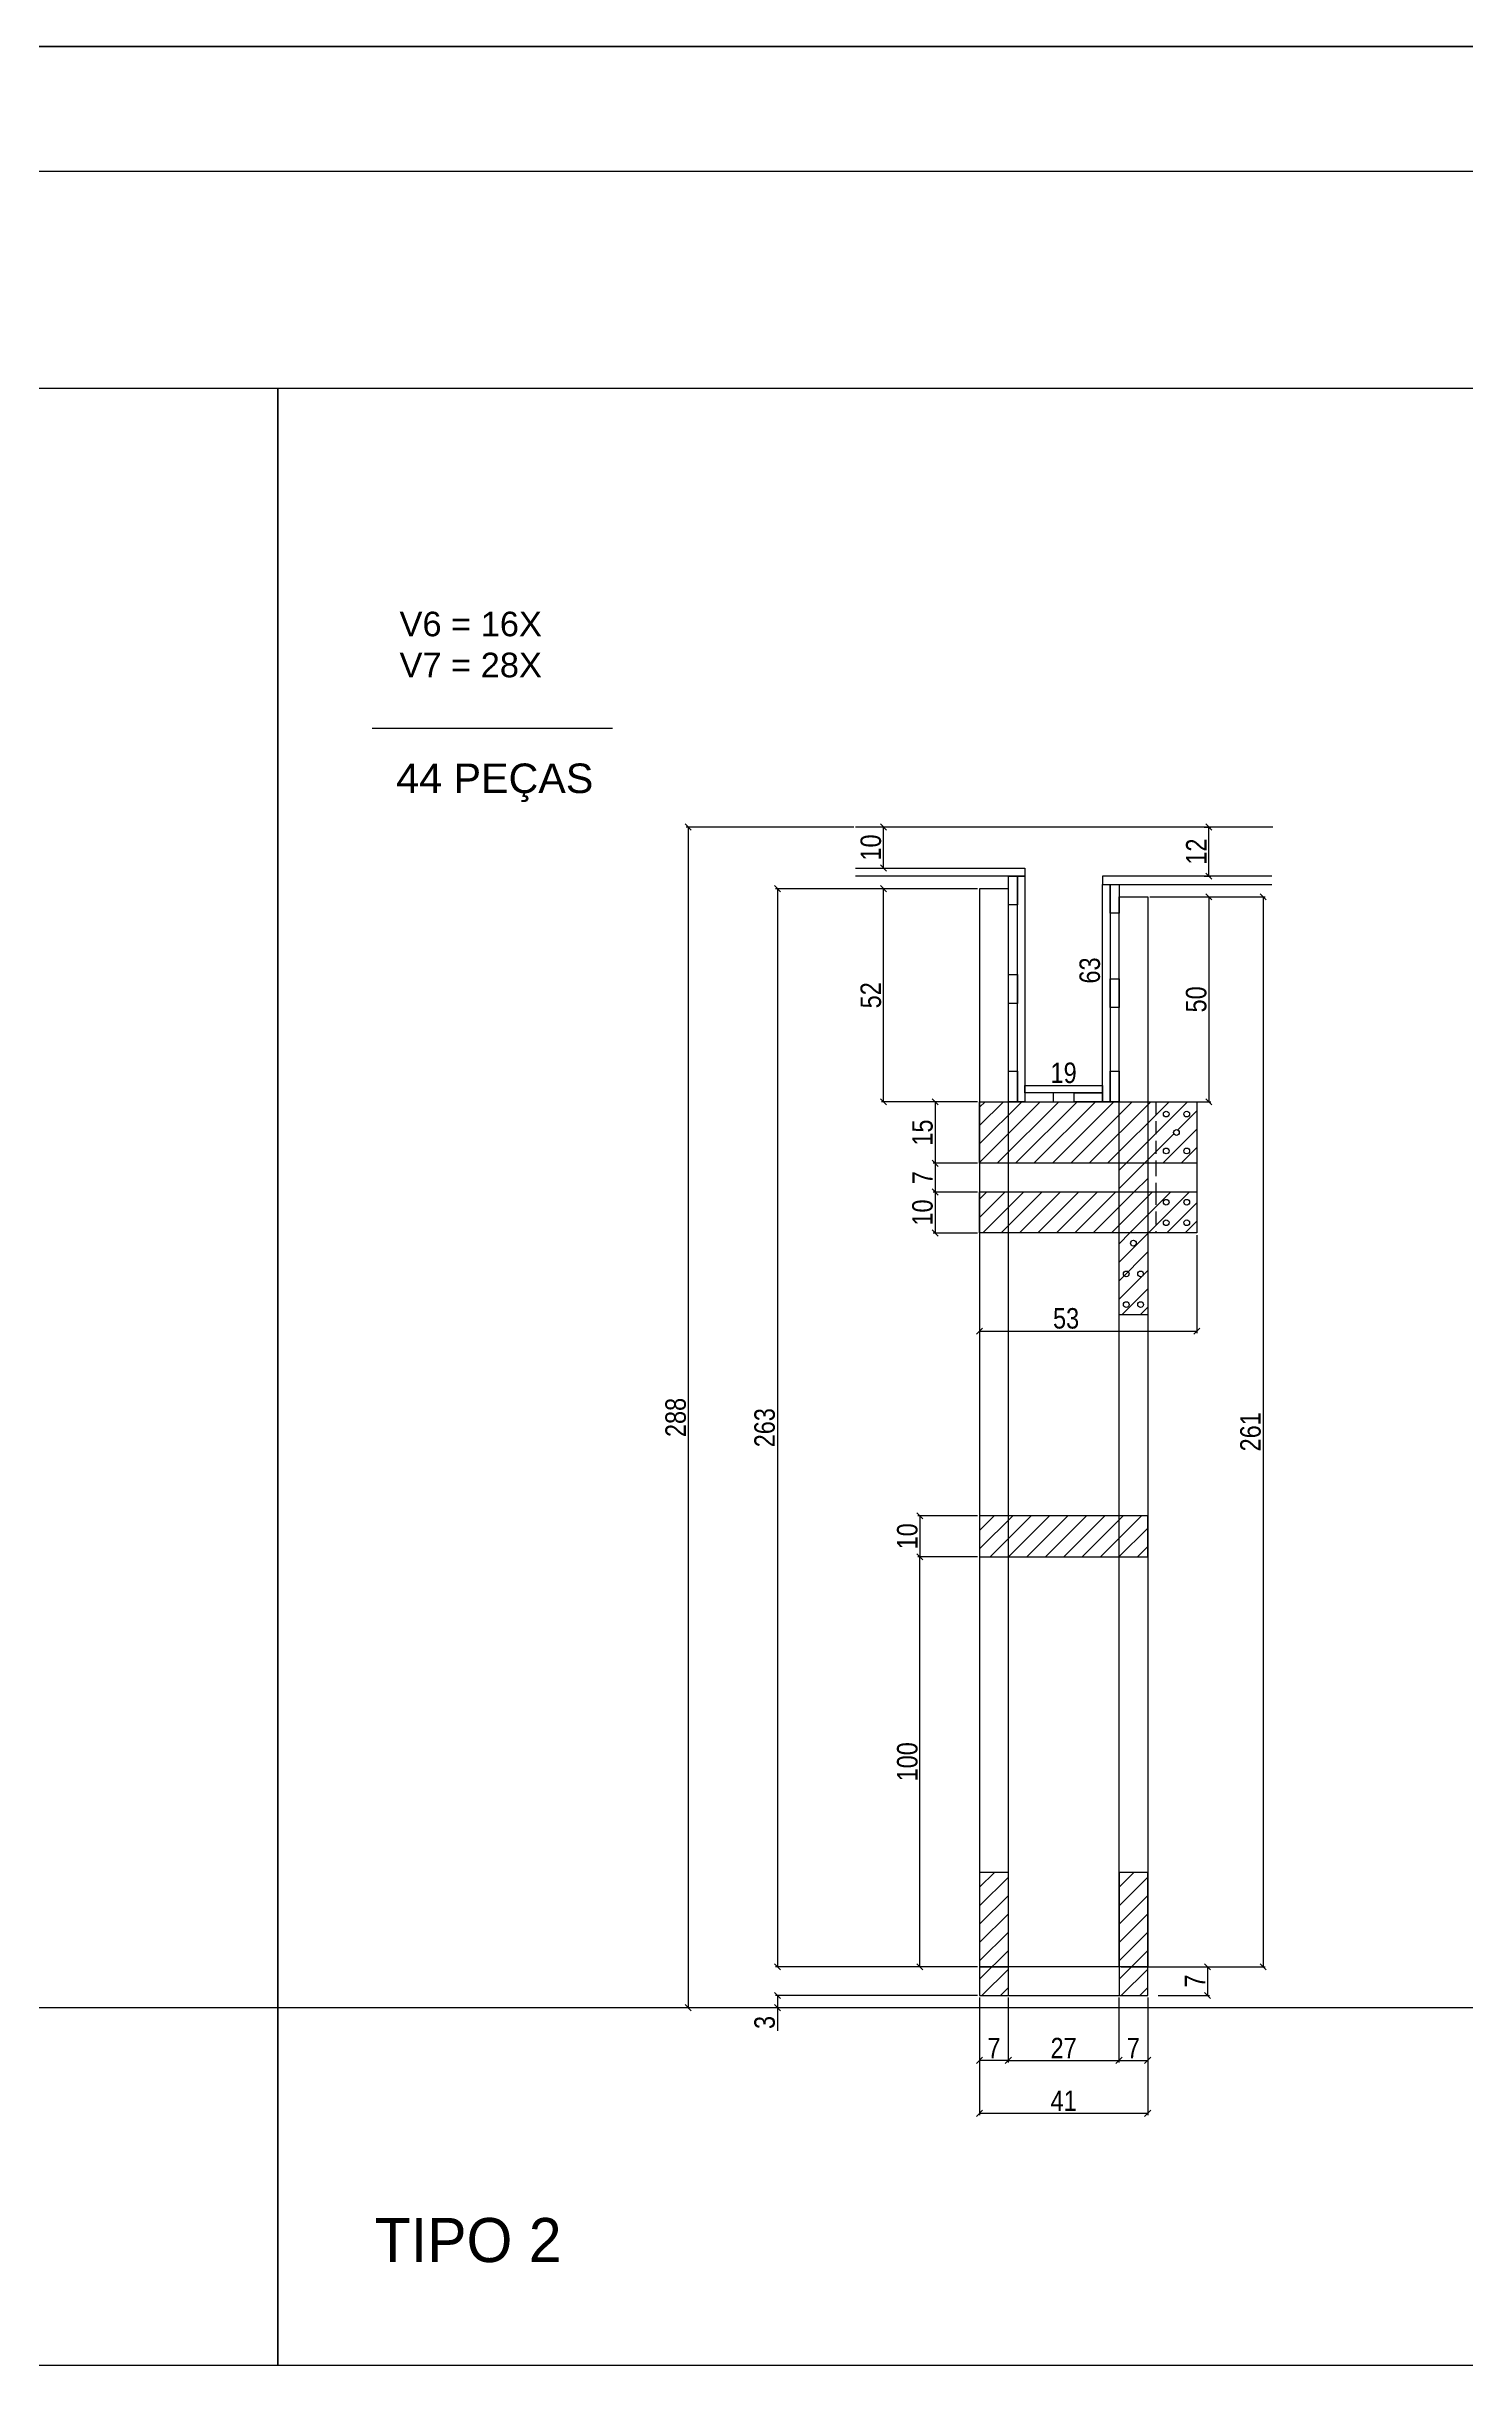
# Model space of a CAD drawing. Extents: x 23583 to 161354, y 153625 to 213918.
# Drawn here: x 30903 to 31595, y 212787 to 213918 of the extents above; entities that cross this region are included whole.
import ezdxf

# ---------------------------------------------------------------- set-up
doc = ezdxf.new("R2010")
doc.units = 0
doc.header["$PDMODE"] = 34
doc.header["$PDSIZE"] = 5
doc.linetypes.add('DASHED2', pattern=[9.525, 6.35, -3.175])
doc.layers.get('0').update_dxf_attribs({"linetype": 'CONTINUOUS'})
doc.layers.get('DEFPOINTS').update_dxf_attribs({"linetype": 'CONTINUOUS'})
for name, color, linetype in [('COTA', 241, 'CONTINUOUS'), ('detalhes', 4, 'CONTINUOUS'), ('HACHURA', 8, 'CONTINUOUS'), ('TIRAS REESCORAMENTO', 252, 'CONTINUOUS'), ('VIGAS', 3, 'CONTINUOUS')]:
    doc.layers.add(name, color=color, linetype=linetype)
doc.layers.add('FOLHA', color=255, linetype='CONTINUOUS', lineweight=40)
doc.styles.add('COTA TECNICA 2X', font='techl___.ttf', dxfattribs={"height": 10})
doc.styles.add('R80-50', font='arial.ttf', dxfattribs={"height": 10})
doc.styles.add('ROMAS860', font='ROMAS860.SHX', dxfattribs={"height": 8.5})
doc.dimstyles.new('SECAO', dxfattribs={"dimscale": 0.333333, "dimtxt": 5, "dimasz": 9, "dimexe": 3, "dimexo": 3, "dimgap": 3, "dimtad": 1, "dimdec": 1, "dimlfac": 0.5, "dimzin": 12, "dimdsep": 46, "dimtxsty": 'COTA TECNICA 2X', "dimblk1": 'OBLIQUE', "dimblk2": 'OBLIQUE', "dimsah": 1, "dimcen": 0.9, "dimclrd": 4, "dimclre": 4, "dimclrt": 240, "dimadec": 1, "dimazin": 3, "dimtfac": 1, "dimtdec": 1, "dimtmove": 0, "dimatfit": 3, "dimfxl": 1, "dimtolj": 1, "dimtzin": 12, "dimarcsym": 0})
pattern_1 = [(45, (7766.2864, 15079.911), (-4.49012806, 4.49012806), [])]

# ---------------------------------------------------------------- blocks, each defined once
blk = doc.blocks.new('_Oblique')
at = {"color": 0, "linetype": 'ByBlock', "lineweight": -2}
blk.add_line((-0.5, -0.5), (0.5, 0.5), dxfattribs=at)
blk = doc.blocks.new('*D2817')
at = {"layer": 'DEFPOINTS', "color": 0, "transparency": 16777216}
for p in [(31358.1, 213507.2), (31259.5, 212981.2), (31358.1, 212981.2)]:
    blk.add_point(p, dxfattribs=at)
at = {"layer": 'detalhes', "color": 4, "lineweight": -2, "transparency": 16777216}
for p, q in [((31357.1, 213507.2), (31258.5, 213507.2)), ((31259.5, 213507.2), (31259.5, 212981.2)), ((31357.1, 212981.2), (31258.5, 212981.2))]:
    blk.add_line(p, q, dxfattribs=at)
at = {"layer": 'detalhes', "color": 4, "lineweight": -2, "transparency": 16777216, "xscale": 3, "yscale": 3, "zscale": 3}
for p, rotation in [((31259.5, 213507.2), 90), ((31259.5, 212981.2), 270)]:
    blk.add_blockref('_Oblique', p, dxfattribs=dict(at, rotation=rotation))
at = {"layer": 'detalhes', "color": 240, "transparency": 16777216, "insert": (31253.3, 213244.2), "char_height": 10, "attachment_point": 5, "rotation": 90, "style": 'COTA TECNICA 2X'}
blk.add_mtext('\\A1;263', dxfattribs=at)
blk = doc.blocks.new('*D2818')
at = {"layer": 'DEFPOINTS', "color": 0, "transparency": 16777216}
for p in [(31358.1, 212967.2), (31440.1, 212967.2), (31440.1, 212909.7)]:
    blk.add_point(p, dxfattribs=at)
at = {"layer": 'detalhes', "color": 4, "lineweight": -2, "transparency": 16777216}
for p, q in [((31358.1, 212966.2), (31358.1, 212908.7)), ((31440.1, 212966.2), (31440.1, 212908.7)), ((31358.1, 212909.7), (31440.1, 212909.7))]:
    blk.add_line(p, q, dxfattribs=at)
at = {"layer": 'detalhes', "color": 4, "lineweight": -2, "transparency": 16777216, "xscale": 3, "yscale": 3, "zscale": 3, "rotation": 180}
blk.add_blockref('_Oblique', (31358.1, 212909.7), dxfattribs=at)
at = {"layer": 'detalhes', "color": 4, "lineweight": -2, "transparency": 16777216, "xscale": 3, "yscale": 3, "zscale": 3}
blk.add_blockref('_Oblique', (31440.1, 212909.7), dxfattribs=at)
at = {"layer": 'detalhes', "color": 240, "transparency": 16777216, "insert": (31399.1, 212915.8), "char_height": 10, "attachment_point": 5, "style": 'COTA TECNICA 2X'}
blk.add_mtext('\\A1;41', dxfattribs=at)
blk = doc.blocks.new('*D2819')
at = {"layer": 'DEFPOINTS', "color": 0, "transparency": 16777216}
for p in [(31372.1, 212967.2), (31426.1, 212967.2), (31426.1, 212935.5)]:
    blk.add_point(p, dxfattribs=at)
at = {"layer": 'detalhes', "color": 4, "lineweight": -2, "transparency": 16777216}
for p, q in [((31372.1, 212966.2), (31372.1, 212934.5)), ((31426.1, 212966.2), (31426.1, 212934.5)), ((31372.1, 212935.5), (31426.1, 212935.5))]:
    blk.add_line(p, q, dxfattribs=at)
at = {"layer": 'detalhes', "color": 4, "lineweight": -2, "transparency": 16777216, "xscale": 3, "yscale": 3, "zscale": 3, "rotation": 180}
blk.add_blockref('_Oblique', (31372.1, 212935.5), dxfattribs=at)
at = {"layer": 'detalhes', "color": 4, "lineweight": -2, "transparency": 16777216, "xscale": 3, "yscale": 3, "zscale": 3}
blk.add_blockref('_Oblique', (31426.1, 212935.5), dxfattribs=at)
at = {"layer": 'detalhes', "color": 240, "transparency": 16777216, "insert": (31399.1, 212941.5), "char_height": 10, "attachment_point": 5, "style": 'COTA TECNICA 2X'}
blk.add_mtext('\\A1;27', dxfattribs=at)
blk = doc.blocks.new('*D2820')
at = {"layer": 'DEFPOINTS', "color": 0, "transparency": 16777216}
for p in [(31426.1, 212935.5), (31440.1, 212935.5), (31440.1, 212935.5)]:
    blk.add_point(p, dxfattribs=at)
at = {"layer": 'detalhes', "color": 4, "lineweight": -2, "transparency": 16777216}
blk.add_line((31426.1, 212935.5), (31440.1, 212935.5), dxfattribs=at)
at = {"layer": 'detalhes', "color": 4, "lineweight": -2, "transparency": 16777216, "xscale": 3, "yscale": 3, "zscale": 3, "rotation": 180}
blk.add_blockref('_Oblique', (31426.1, 212935.5), dxfattribs=at)
at = {"layer": 'detalhes', "color": 4, "lineweight": -2, "transparency": 16777216, "xscale": 3, "yscale": 3, "zscale": 3}
blk.add_blockref('_Oblique', (31440.1, 212935.5), dxfattribs=at)
at = {"layer": 'detalhes', "color": 240, "transparency": 16777216, "insert": (31433.1, 212941.5), "char_height": 10, "attachment_point": 5, "style": 'COTA TECNICA 2X'}
blk.add_mtext('\\A1;7', dxfattribs=at)
blk = doc.blocks.new('*D2821')
at = {"layer": 'DEFPOINTS', "color": 0, "transparency": 16777216}
for p in [(31358.1, 212935.5), (31358.1, 212935.5), (31372.1, 212935.5)]:
    blk.add_point(p, dxfattribs=at)
at = {"layer": 'detalhes', "color": 4, "lineweight": -2, "transparency": 16777216}
blk.add_line((31372.1, 212935.5), (31358.1, 212935.5), dxfattribs=at)
at = {"layer": 'detalhes', "color": 4, "lineweight": -2, "transparency": 16777216, "xscale": 3, "yscale": 3, "zscale": 3, "rotation": 180}
blk.add_blockref('_Oblique', (31358.1, 212935.5), dxfattribs=at)
at = {"layer": 'detalhes', "color": 4, "lineweight": -2, "transparency": 16777216, "xscale": 3, "yscale": 3, "zscale": 3}
blk.add_blockref('_Oblique', (31372.1, 212935.5), dxfattribs=at)
at = {"layer": 'detalhes', "color": 240, "transparency": 16777216, "insert": (31365.1, 212941.5), "char_height": 10, "attachment_point": 5, "style": 'COTA TECNICA 2X'}
blk.add_mtext('\\A1;7', dxfattribs=at)
blk = doc.blocks.new('*D2822')
at = {"layer": 'DEFPOINTS', "color": 0, "transparency": 16777216}
for p in [(31358.1, 213201.2), (31329, 213181.2), (31358.1, 213181.2)]:
    blk.add_point(p, dxfattribs=at)
at = {"layer": 'detalhes', "color": 4, "lineweight": -2, "transparency": 16777216}
for p, q in [((31357.1, 213201.2), (31328, 213201.2)), ((31329, 213201.2), (31329, 213181.2)), ((31357.1, 213181.2), (31328, 213181.2))]:
    blk.add_line(p, q, dxfattribs=at)
at = {"layer": 'detalhes', "color": 4, "lineweight": -2, "transparency": 16777216, "xscale": 3, "yscale": 3, "zscale": 3}
for p, rotation in [((31329, 213201.2), 90), ((31329, 213181.2), 270)]:
    blk.add_blockref('_Oblique', p, dxfattribs=dict(at, rotation=rotation))
at = {"layer": 'detalhes', "color": 240, "transparency": 16777216, "insert": (31322.9, 213191.2), "char_height": 10, "attachment_point": 5, "rotation": 90, "style": 'COTA TECNICA 2X'}
blk.add_mtext('\\A1;10', dxfattribs=at)
blk = doc.blocks.new('*D2823')
at = {"layer": 'DEFPOINTS', "color": 0, "transparency": 16777216}
for p in [(31440.1, 213503.2), (31440.1, 213403.2), (31469.9, 213403.2)]:
    blk.add_point(p, dxfattribs=at)
at = {"layer": 'detalhes', "color": 4, "lineweight": -2, "transparency": 16777216}
for p, q in [((31441.1, 213503.2), (31470.9, 213503.2)), ((31469.9, 213503.2), (31469.9, 213403.2)), ((31441.1, 213403.2), (31470.9, 213403.2))]:
    blk.add_line(p, q, dxfattribs=at)
at = {"layer": 'detalhes', "color": 4, "lineweight": -2, "transparency": 16777216, "xscale": 3, "yscale": 3, "zscale": 3}
for p, rotation in [((31469.9, 213503.2), 90), ((31469.9, 213403.2), 270)]:
    blk.add_blockref('_Oblique', p, dxfattribs=dict(at, rotation=rotation))
at = {"layer": 'detalhes', "color": 240, "transparency": 16777216, "insert": (31463.8, 213453.2), "char_height": 10, "attachment_point": 5, "rotation": 90, "style": 'COTA TECNICA 2X'}
blk.add_mtext('\\A1;50', dxfattribs=at)
blk = doc.blocks.new('*D2824')
at = {"layer": 'DEFPOINTS', "color": 0, "transparency": 16777216}
for p in [(31297.7, 213537.3), (31216, 212961.2), (31358.1, 212961.2)]:
    blk.add_point(p, dxfattribs=at)
at = {"layer": 'detalhes', "color": 4, "lineweight": -2, "transparency": 16777216}
for p, q in [((31296.7, 213537.3), (31215, 213537.3)), ((31216, 213537.3), (31216, 212961.2)), ((31357.1, 212961.2), (31215, 212961.2))]:
    blk.add_line(p, q, dxfattribs=at)
at = {"layer": 'detalhes', "color": 4, "lineweight": -2, "transparency": 16777216, "xscale": 3, "yscale": 3, "zscale": 3}
for p, rotation in [((31216, 213537.3), 90), ((31216, 212961.2), 270)]:
    blk.add_blockref('_Oblique', p, dxfattribs=dict(at, rotation=rotation))
at = {"layer": 'detalhes', "color": 240, "transparency": 16777216, "insert": (31209.9, 213249.2), "char_height": 10, "attachment_point": 5, "rotation": 90, "style": 'COTA TECNICA 2X'}
blk.add_mtext('\\A1;288', dxfattribs=at)
blk = doc.blocks.new('*D2825')
at = {"layer": 'DEFPOINTS', "color": 0, "transparency": 16777216}
for p in [(31259.5, 212961.2), (31358.1, 212967.2), (31358.1, 212961.2)]:
    blk.add_point(p, dxfattribs=at)
at = {"layer": 'detalhes', "color": 4, "lineweight": -2, "transparency": 16777216}
for p, q in [((31357.1, 212967.2), (31258.5, 212967.2)), ((31357.1, 212961.2), (31258.5, 212961.2)), ((31259.5, 212967.2), (31259.5, 212961.2)), ((31259.5, 212961.2), (31259.5, 212949.9))]:
    blk.add_line(p, q, dxfattribs=at)
at = {"layer": 'detalhes', "color": 4, "lineweight": -2, "transparency": 16777216, "xscale": 3, "yscale": 3, "zscale": 3}
for p, rotation in [((31259.5, 212967.2), 90), ((31259.5, 212961.2), 270)]:
    blk.add_blockref('_Oblique', p, dxfattribs=dict(at, rotation=rotation))
at = {"layer": 'detalhes', "color": 240, "transparency": 16777216, "insert": (31253.3, 212954), "char_height": 10, "attachment_point": 5, "rotation": 90, "style": 'COTA TECNICA 2X'}
blk.add_mtext('\\A1;3', dxfattribs=at)
blk = doc.blocks.new('*D2826')
at = {"layer": 'DEFPOINTS', "color": 0, "transparency": 16777216}
for p in [(31399.1, 213537.3), (31418.1, 213537.3), (31395.2, 213411.2)]:
    blk.add_point(p, dxfattribs=at)
at = {"layer": 'detalhes', "color": 240, "transparency": 16777216, "insert": (31411.9, 213467.3), "char_height": 10, "attachment_point": 5, "rotation": 90, "style": 'COTA TECNICA 2X'}
blk.add_mtext('\\A1;63', dxfattribs=at)
blk = doc.blocks.new('*D2827')
at = {"layer": 'DEFPOINTS', "color": 0, "transparency": 16777216}
for p in [(31380.1, 213411.2), (31418.1, 213411.2), (31418.1, 213411.2)]:
    blk.add_point(p, dxfattribs=at)
at = {"layer": 'detalhes', "color": 240, "transparency": 16777216, "insert": (31399.1, 213417.3), "char_height": 10, "attachment_point": 5, "style": 'COTA TECNICA 2X'}
blk.add_mtext('\\A1;19', dxfattribs=at)
blk = doc.blocks.new('*D2828')
at = {"layer": 'DEFPOINTS', "color": 0, "transparency": 16777216}
for p in [(31329, 213181.2), (31358.1, 213181.2), (31357.1, 212981.2)]:
    blk.add_point(p, dxfattribs=at)
at = {"layer": 'detalhes', "color": 4, "lineweight": -2, "transparency": 16777216}
for p, q in [((31357.1, 213181.2), (31328, 213181.2)), ((31329, 212981.2), (31329, 213181.2)), ((31356.1, 212981.2), (31328, 212981.2))]:
    blk.add_line(p, q, dxfattribs=at)
at = {"layer": 'detalhes', "color": 4, "lineweight": -2, "transparency": 16777216, "xscale": 3, "yscale": 3, "zscale": 3}
for p, rotation in [((31329, 213181.2), 90), ((31329, 212981.2), 270)]:
    blk.add_blockref('_Oblique', p, dxfattribs=dict(at, rotation=rotation))
at = {"layer": 'detalhes', "color": 240, "transparency": 16777216, "insert": (31322.9, 213081.2), "char_height": 10, "attachment_point": 5, "rotation": 90, "style": 'COTA TECNICA 2X'}
blk.add_mtext('\\A1;100', dxfattribs=at)
blk = doc.blocks.new('*D2829')
at = {"layer": 'DEFPOINTS', "color": 0, "transparency": 16777216}
for p in [(31358.1, 213363.2), (31464.1, 213339.2), (31464.1, 213291.3)]:
    blk.add_point(p, dxfattribs=at)
at = {"layer": 'detalhes', "color": 4, "lineweight": -2, "transparency": 16777216}
for p, q in [((31358.1, 213362.2), (31358.1, 213290.3)), ((31464.1, 213338.2), (31464.1, 213290.3)), ((31358.1, 213291.3), (31464.1, 213291.3))]:
    blk.add_line(p, q, dxfattribs=at)
at = {"layer": 'detalhes', "color": 4, "lineweight": -2, "transparency": 16777216, "xscale": 3, "yscale": 3, "zscale": 3, "rotation": 180}
blk.add_blockref('_Oblique', (31358.1, 213291.3), dxfattribs=at)
at = {"layer": 'detalhes', "color": 4, "lineweight": -2, "transparency": 16777216, "xscale": 3, "yscale": 3, "zscale": 3}
blk.add_blockref('_Oblique', (31464.1, 213291.3), dxfattribs=at)
at = {"layer": 'detalhes', "color": 240, "transparency": 16777216, "insert": (31400.3, 213297.5), "char_height": 10, "attachment_point": 5, "style": 'COTA TECNICA 2X'}
blk.add_mtext('\\A1;53', dxfattribs=at)
blk = doc.blocks.new('*D2830')
at = {"layer": 'DEFPOINTS', "color": 0, "transparency": 16777216}
for p in [(31466.7, 213537.3), (31469.9, 213537.3), (31466.7, 213513.3)]:
    blk.add_point(p, dxfattribs=at)
at = {"layer": 'detalhes', "color": 4, "lineweight": -2, "transparency": 16777216}
for p, q in [((31467.7, 213537.3), (31470.9, 213537.3)), ((31469.9, 213513.3), (31469.9, 213537.3)), ((31467.7, 213513.3), (31470.9, 213513.3))]:
    blk.add_line(p, q, dxfattribs=at)
at = {"layer": 'detalhes', "color": 4, "lineweight": -2, "transparency": 16777216, "xscale": 3, "yscale": 3, "zscale": 3}
for p, rotation in [((31469.9, 213537.3), 90), ((31469.9, 213513.3), 270)]:
    blk.add_blockref('_Oblique', p, dxfattribs=dict(at, rotation=rotation))
at = {"layer": 'detalhes', "color": 240, "transparency": 16777216, "insert": (31463.8, 213525.3), "char_height": 10, "attachment_point": 5, "rotation": 90, "style": 'COTA TECNICA 2X'}
blk.add_mtext('\\A1;12', dxfattribs=at)
blk = doc.blocks.new('*D2831')
at = {"layer": 'DEFPOINTS', "color": 0, "transparency": 16777216}
for p in [(31441.1, 213503.2), (31441.1, 212981.2), (31496.4, 212981.2)]:
    blk.add_point(p, dxfattribs=at)
at = {"layer": 'detalhes', "color": 4, "lineweight": -2, "transparency": 16777216}
for p, q in [((31442.1, 213503.2), (31497.4, 213503.2)), ((31496.4, 213503.2), (31496.4, 212981.2)), ((31442.1, 212981.2), (31497.4, 212981.2))]:
    blk.add_line(p, q, dxfattribs=at)
at = {"layer": 'detalhes', "color": 4, "lineweight": -2, "transparency": 16777216, "xscale": 3, "yscale": 3, "zscale": 3}
for p, rotation in [((31496.4, 213503.2), 90), ((31496.4, 212981.2), 270)]:
    blk.add_blockref('_Oblique', p, dxfattribs=dict(at, rotation=rotation))
at = {"layer": 'detalhes', "color": 240, "transparency": 16777216, "insert": (31490.3, 213242.2), "char_height": 10, "attachment_point": 5, "rotation": 90, "style": 'COTA TECNICA 2X'}
blk.add_mtext('\\A1;261', dxfattribs=at)
blk = doc.blocks.new('*D2832')
at = {"layer": 'DEFPOINTS', "color": 0, "transparency": 16777216}
for p in [(31426.1, 212981.2), (31444.2, 212967.2), (31469.3, 212967.2)]:
    blk.add_point(p, dxfattribs=at)
at = {"layer": 'detalhes', "color": 4, "lineweight": -2, "transparency": 16777216}
for p, q in [((31427.1, 212981.2), (31470.3, 212981.2)), ((31469.3, 212981.2), (31469.3, 212967.2)), ((31445.2, 212967.2), (31470.3, 212967.2))]:
    blk.add_line(p, q, dxfattribs=at)
at = {"layer": 'detalhes', "color": 4, "lineweight": -2, "transparency": 16777216, "xscale": 3, "yscale": 3, "zscale": 3}
for p, rotation in [((31469.3, 212981.2), 90), ((31469.3, 212967.2), 270)]:
    blk.add_blockref('_Oblique', p, dxfattribs=dict(at, rotation=rotation))
at = {"layer": 'detalhes', "color": 240, "transparency": 16777216, "insert": (31463.2, 212974.2), "char_height": 10, "attachment_point": 5, "rotation": 90, "style": 'COTA TECNICA 2X'}
blk.add_mtext('\\A1;7', dxfattribs=at)
blk = doc.blocks.new('*D2833')
at = {"layer": 'DEFPOINTS', "color": 0, "transparency": 16777216}
for p in [(31358.1, 213403.2), (31336.4, 213373.2), (31358.1, 213373.2)]:
    blk.add_point(p, dxfattribs=at)
at = {"layer": 'detalhes', "color": 4, "lineweight": -2, "transparency": 16777216}
for p, q in [((31357.1, 213403.2), (31335.4, 213403.2)), ((31336.4, 213403.2), (31336.4, 213373.2)), ((31357.1, 213373.2), (31335.4, 213373.2))]:
    blk.add_line(p, q, dxfattribs=at)
at = {"layer": 'detalhes', "color": 4, "lineweight": -2, "transparency": 16777216, "xscale": 3, "yscale": 3, "zscale": 3}
for p, rotation in [((31336.4, 213403.2), 90), ((31336.4, 213373.2), 270)]:
    blk.add_blockref('_Oblique', p, dxfattribs=dict(at, rotation=rotation))
at = {"layer": 'detalhes', "color": 240, "transparency": 16777216, "insert": (31330.3, 213388.2), "char_height": 10, "attachment_point": 5, "rotation": 90, "style": 'COTA TECNICA 2X'}
blk.add_mtext('\\A1;15', dxfattribs=at)
blk = doc.blocks.new('*D2834')
at = {"layer": 'DEFPOINTS', "color": 0, "transparency": 16777216}
for p in [(31358.1, 213359.2), (31336.4, 213339.2), (31358.1, 213339.2)]:
    blk.add_point(p, dxfattribs=at)
at = {"layer": 'detalhes', "color": 4, "lineweight": -2, "transparency": 16777216}
for p, q in [((31357.1, 213359.2), (31335.4, 213359.2)), ((31336.4, 213359.2), (31336.4, 213339.2)), ((31357.1, 213339.2), (31335.4, 213339.2))]:
    blk.add_line(p, q, dxfattribs=at)
at = {"layer": 'detalhes', "color": 4, "lineweight": -2, "transparency": 16777216, "xscale": 3, "yscale": 3, "zscale": 3}
for p, rotation in [((31336.4, 213359.2), 90), ((31336.4, 213339.2), 270)]:
    blk.add_blockref('_Oblique', p, dxfattribs=dict(at, rotation=rotation))
at = {"layer": 'detalhes', "color": 240, "transparency": 16777216, "insert": (31330.3, 213349.2), "char_height": 10, "attachment_point": 5, "rotation": 90, "style": 'COTA TECNICA 2X'}
blk.add_mtext('\\A1;10', dxfattribs=at)
blk = doc.blocks.new('*D2835')
at = {"layer": 'DEFPOINTS', "color": 0, "transparency": 16777216}
for p in [(31358.1, 213373.2), (31336.4, 213359.2), (31358.1, 213359.2)]:
    blk.add_point(p, dxfattribs=at)
at = {"layer": 'detalhes', "color": 4, "lineweight": -2, "transparency": 16777216}
for p, q in [((31357.1, 213373.2), (31335.4, 213373.2)), ((31336.4, 213373.2), (31336.4, 213359.2)), ((31357.1, 213359.2), (31335.4, 213359.2))]:
    blk.add_line(p, q, dxfattribs=at)
at = {"layer": 'detalhes', "color": 4, "lineweight": -2, "transparency": 16777216, "xscale": 3, "yscale": 3, "zscale": 3}
for p, rotation in [((31336.4, 213373.2), 90), ((31336.4, 213359.2), 270)]:
    blk.add_blockref('_Oblique', p, dxfattribs=dict(at, rotation=rotation))
at = {"layer": 'detalhes', "color": 240, "transparency": 16777216, "insert": (31330.3, 213366.2), "char_height": 10, "attachment_point": 5, "rotation": 90, "style": 'COTA TECNICA 2X'}
blk.add_mtext('\\A1;7', dxfattribs=at)
blk = doc.blocks.new('*D2836')
at = {"layer": 'DEFPOINTS', "color": 0, "transparency": 16777216}
for p in [(31311.2, 213507.2), (31311.2, 213507.2), (31358.1, 213403.2)]:
    blk.add_point(p, dxfattribs=at)
at = {"layer": 'detalhes', "color": 4, "lineweight": -2, "transparency": 16777216}
for p, q in [((31311.2, 213403.2), (31311.2, 213507.2)), ((31357.1, 213403.2), (31310.2, 213403.2))]:
    blk.add_line(p, q, dxfattribs=at)
at = {"layer": 'detalhes', "color": 4, "lineweight": -2, "transparency": 16777216, "xscale": 3, "yscale": 3, "zscale": 3}
for p, rotation in [((31311.2, 213507.2), 90), ((31311.2, 213403.2), 270)]:
    blk.add_blockref('_Oblique', p, dxfattribs=dict(at, rotation=rotation))
at = {"layer": 'detalhes', "color": 240, "transparency": 16777216, "insert": (31305.1, 213455.2), "char_height": 10, "attachment_point": 5, "rotation": 90, "style": 'COTA TECNICA 2X'}
blk.add_mtext('\\A1;52', dxfattribs=at)
blk = doc.blocks.new('*D2837')
at = {"layer": 'DEFPOINTS', "color": 0, "transparency": 16777216}
for p in [(31311.2, 213537.3), (31311.2, 213537.3), (31311.2, 213517.3)]:
    blk.add_point(p, dxfattribs=at)
at = {"layer": 'detalhes', "color": 4, "lineweight": -2, "transparency": 16777216}
blk.add_line((31311.2, 213517.3), (31311.2, 213537.3), dxfattribs=at)
at = {"layer": 'detalhes', "color": 4, "lineweight": -2, "transparency": 16777216, "xscale": 3, "yscale": 3, "zscale": 3}
for p, rotation in [((31311.2, 213537.3), 90), ((31311.2, 213517.3), 270)]:
    blk.add_blockref('_Oblique', p, dxfattribs=dict(at, rotation=rotation))
at = {"layer": 'detalhes', "color": 240, "transparency": 16777216, "insert": (31305.1, 213527.3), "char_height": 10, "attachment_point": 5, "rotation": 90, "style": 'COTA TECNICA 2X'}
blk.add_mtext('\\A1;10', dxfattribs=at)

msp = doc.modelspace()

# ---------------------------------------------------------------- hatches: boundary and pattern name
at = {"layer": 'COTA'}
h = msp.add_hatch(dxfattribs=at)
h.set_pattern_fill('ANSI31', color=256, scale=2, style=0)
h.set_pattern_definition(pattern_1)
h.paths.add_polyline_path([(31464.14, 213403.23), (31358.14, 213403.23), (31358.14, 213373.23), (31464.14, 213373.23)])
edge = h.paths.add_edge_path(flags=16)
edge.add_arc((31449.14, 213379.23), 1.4, 0, 360)
edge = h.paths.add_edge_path(flags=16)
edge.add_arc((31454.14, 213388.23), 1.4, 0, 360)
edge = h.paths.add_edge_path(flags=16)
edge.add_arc((31449.14, 213397.23), 1.4, 0, 360)
edge = h.paths.add_edge_path(flags=16)
edge.add_arc((31459.14, 213379.23), 1.4, 0, 360)
edge = h.paths.add_edge_path(flags=16)
edge.add_arc((31459.14, 213397.23), 1.4, 0, 360)
h = msp.add_hatch(dxfattribs=at)
h.set_pattern_fill('ANSI31', color=256, scale=2, style=0)
h.set_pattern_definition(pattern_1)
h.paths.add_polyline_path([(31426.14, 213373.23), (31426.14, 213359.23), (31440.14, 213359.23), (31440.14, 213373.23)])
h = msp.add_hatch(dxfattribs=at)
h.set_pattern_fill('ANSI31', color=256, scale=2, style=0)
h.set_pattern_definition(pattern_1)
h.paths.add_polyline_path([(31464.14, 213359.23), (31358.14, 213359.23), (31358.14, 213339.23), (31464.14, 213339.23)])
edge = h.paths.add_edge_path(flags=16)
edge.add_arc((31449.14, 213354.23), 1.4, 0, 360)
edge = h.paths.add_edge_path(flags=16)
edge.add_arc((31449.14, 213344.23), 1.4, 0, 360)
edge = h.paths.add_edge_path(flags=16)
edge.add_arc((31459.14, 213354.23), 1.4, 0, 360)
edge = h.paths.add_edge_path(flags=16)
edge.add_arc((31459.14, 213344.23), 1.4, 0, 360)
h = msp.add_hatch(dxfattribs=at)
h.set_pattern_fill('ANSI31', color=256, scale=2, style=0)
h.set_pattern_definition(pattern_1)
h.paths.add_polyline_path([(31426.14, 213299.29), (31440.14, 213299.29), (31440.14, 213339.23), (31426.14, 213339.23)])
h = msp.add_hatch(dxfattribs=at)
h.set_pattern_fill('ANSI31', color=256, scale=2, style=0)
h.set_pattern_definition(pattern_1)
h.paths.add_polyline_path([(31440.14, 213201.21), (31358.14, 213201.21), (31358.14, 213181.21), (31440.14, 213181.21)])
h = msp.add_hatch(dxfattribs=at)
h.set_pattern_fill('ANSI31', color=256, scale=2, style=0)
h.set_pattern_definition([(45, (11513.92, 207158.0003), (-4.490128, 4.490128), [])])
h.paths.add_polyline_path([(31358.14, 212967.19), (31372.14, 212967.19), (31372.14, 213027.19), (31358.14, 213027.19)])
h = msp.add_hatch(dxfattribs=at)
h.set_pattern_fill('ANSI31', color=256, scale=2, style=0)
h.set_pattern_definition([(45, (11581.92, 207158.0003), (-4.490128, 4.490128), [])])
h.paths.add_polyline_path([(31426.14, 212967.19), (31440.14, 212967.19), (31440.14, 213027.19), (31426.14, 213027.19)])

# ---------------------------------------------------------------- linework, layer by layer
at = {"color": 30}
msp.add_line((29670.84, 213857.22), (35029.57, 213857.22), dxfattribs=at)
at = {"linetype": 'Continuous'}
msp.add_line((31464.14, 213373.23), (31464.14, 213359.23), dxfattribs=at)
msp.add_line((31440.14, 213299.29), (31426.14, 213299.29))
for points in [[(31358.14, 212981.19), (31372.14, 212981.19), (31372.14, 213507.16), (31358.14, 213507.16)], [(31440.14, 212981.19), (31426.14, 212981.19), (31426.14, 213503.16), (31440.14, 213503.16)], [(31464.14, 213373.23), (31358.14, 213373.23), (31358.14, 213403.23), (31464.14, 213403.23)], [(31464.14, 213339.23), (31358.14, 213339.23), (31358.14, 213359.23), (31464.14, 213359.23)], [(31358.14, 212967.19), (31372.14, 212967.19), (31372.14, 213027.19), (31358.14, 213027.19)], [(31426.14, 212967.19), (31440.14, 212967.19), (31440.14, 213027.19), (31426.14, 213027.19)]]:
    msp.add_lwpolyline(points, close=True, dxfattribs=at)
for points in [[(31358.14, 213181.21), (31440.14, 213181.21), (31440.14, 213201.21), (31358.14, 213201.21), (31358.14, 213181.21)], [(31380.14, 212967.19), (31440.14, 212967.19), (31440.14, 212981.19), (31358.14, 212981.19), (31358.14, 212967.19), (31380.14, 212967.19)]]:
    msp.add_lwpolyline(points, dxfattribs=at)
for centre in [(31449.14, 213397.23), (31459.14, 213397.23), (31454.14, 213388.23), (31449.14, 213379.23), (31459.14, 213379.23), (31449.14, 213354.23), (31459.14, 213354.23), (31449.14, 213344.23), (31459.14, 213344.23), (31433.14, 213334.23), (31429.64, 213319.26), (31436.64, 213319.26), (31429.64, 213304.29), (31436.64, 213304.29)]:
    msp.add_circle(centre, 1.4)
at = {"layer": 'COTA', "linetype": 'DASHED2'}
for p, q in [((31444.14, 213403.23), (31444.14, 213373.23)), ((31444.14, 213373.23), (31444.14, 213359.23)), ((31444.14, 213359.23), (31444.14, 213339.23))]:
    msp.add_line(p, q, dxfattribs=at)
at = {"layer": 'FOLHA'}
msp.add_line((29518.43, 213918.18), (35090.53, 213918.18), dxfattribs=at)
at = {"layer": 'HACHURA', "color": 7}
msp.add_line((31061.88, 213585.56), (31179.03, 213585.56), dxfattribs=at)
at = {"layer": 'TIRAS REESCORAMENTO', "linetype": 'ByBlock'}
for p, q in [((31501.1, 213537.28), (31297.66, 213537.28)), ((31380.14, 213513.28), (31297.66, 213513.28)), ((31418.14, 213509.28), (31500.62, 213509.28)), ((34975.73, 212961.19), (29767.28, 212961.19))]:
    msp.add_line(p, q, dxfattribs=at)
for points in [[(31297.66, 213517.28), (31380.14, 213517.28), (31380.14, 213513.28), (31297.66, 213513.28)], [(31380.14, 213403.23), (31376.54, 213403.23), (31376.54, 213513.28), (31380.14, 213513.28), (31380.14, 213403.23)], [(31500.62, 213513.28), (31418.14, 213513.28), (31418.14, 213509.28), (31500.62, 213509.28)], [(31421.74, 213403.23), (31418.14, 213403.23), (31418.14, 213509.28), (31421.74, 213509.28), (31421.74, 213403.23)]]:
    msp.add_lwpolyline(points, dxfattribs=at)
for points in [[(31372.14, 213513.28), (31376.54, 213513.28), (31376.54, 213499.28), (31372.14, 213499.28)], [(31421.74, 213509.28), (31426.14, 213509.28), (31426.14, 213495.28), (31421.74, 213495.28)], [(31372.14, 213465.26), (31376.54, 213465.26), (31376.54, 213451.26), (31372.14, 213451.26)], [(31421.74, 213463.26), (31426.14, 213463.26), (31426.14, 213449.26), (31421.74, 213449.26)], [(31372.14, 213418.23), (31376.54, 213418.23), (31376.54, 213403.23), (31372.14, 213403.23)], [(31418.14, 213407.63), (31380.14, 213407.63), (31380.14, 213411.23), (31418.14, 213411.23)], [(31421.74, 213418.23), (31426.14, 213418.23), (31426.14, 213403.23), (31421.74, 213403.23)], [(31394.1, 213403.23), (31394.1, 213407.63), (31380.14, 213407.63), (31380.14, 213403.23)], [(31404.17, 213403.23), (31404.17, 213407.63), (31418.14, 213407.63), (31418.14, 213403.23)]]:
    msp.add_lwpolyline(points, close=True, dxfattribs=at)
at = {"layer": 'VIGAS'}
for points in [[(31015.84, 212786.58), (30391.56, 212786.58), (30391.56, 213751.37), (31015.84, 213751.37)], [(31640.12, 212786.58), (31015.84, 212786.58), (31015.84, 213751.37), (31640.12, 213751.37)]]:
    msp.add_lwpolyline(points, close=True, dxfattribs=at)

# ---------------------------------------------------------------- texts
at = {"layer": 'COTA', "color": 5, "style": 'ROMAS860'}
msp.add_text('TIPO 2', height=21.505, dxfattribs=at).set_placement((31063.13, 212837.1))
at = {"layer": 'VIGAS', "color": 7, "attachment_point": 1, "style": 'R80-50'}
for s, width, insert, char_height in [('V6 = 16X\\PV7 = 28X', 124.324, (31075.18, 213642.36), 12), ('44 PEÇAS', 162.221, (31073.56, 213568.27), 14.4)]:
    msp.add_mtext_dynamic_manual_height_columns(s, width=width, gutter_width=50, heights=[0], dxfattribs=dict(at, insert=insert, char_height=char_height))

# ---------------------------------------------------------------- dimensions: what is measured, and where the dimension line sits
at = {"layer": 'detalhes', "color": 3}
for base, p1, p2, picture, middle in [((31216.03, 212961.19), (31297.66, 213537.28), (31358.14, 212961.19), '*D2824', (31209.93, 213249.24)), ((31311.21, 213537.28), (31311.21, 213517.28), (31311.21, 213537.28), '*D2837', (31305.11, 213527.28)), ((31469.89, 213537.28), (31466.74, 213513.28), (31466.74, 213537.28), '*D2830', (31463.83, 213525.28)), ((31259.53, 212981.19), (31358.14, 213507.16), (31358.14, 212981.19), '*D2817', (31253.31, 213244.18)), ((31311.21, 213507.16), (31358.14, 213403.23), (31311.21, 213507.16), '*D2836', (31305.1, 213455.2)), ((31469.89, 213403.23), (31440.14, 213503.16), (31440.14, 213403.23), '*D2823', (31463.78, 213453.2)), ((31496.43, 212981.19), (31441.14, 213503.16), (31441.14, 212981.19), '*D2831', (31490.33, 213242.18)), ((31336.37, 213373.23), (31358.14, 213403.23), (31358.14, 213373.23), '*D2833', (31330.26, 213388.23)), ((31336.37, 213359.23), (31358.14, 213373.23), (31358.14, 213359.23), '*D2835', (31330.3, 213366.23)), ((31336.37, 213339.23), (31358.14, 213359.23), (31358.14, 213339.23), '*D2834', (31330.27, 213349.23)), ((31329.04, 213181.21), (31358.14, 213201.21), (31358.14, 213181.21), '*D2822', (31322.94, 213191.21)), ((31329.04, 213181.21), (31357.14, 212981.19), (31358.14, 213181.21), '*D2828', (31322.94, 213081.2)), ((31469.29, 212967.19), (31426.14, 212981.19), (31444.19, 212967.19), '*D2832', (31463.21, 212974.19)), ((31259.53, 212961.19), (31358.14, 212967.19), (31358.14, 212961.19), '*D2825', (31253.31, 212954.03))]:
    dim = msp.add_linear_dim(base=base, p1=p1, p2=p2, angle=90, dimstyle='SECAO', dxfattribs=at)
    dim.commit()
    dim.dimension.update_dxf_attribs({"geometry": picture, "text_midpoint": middle})
dim = msp.add_linear_dim(base=(31418.14, 213537.28), p1=(31395.18, 213411.23), p2=(31399.14, 213537.28), angle=90, dimstyle='SECAO', override={"dimse1": 1, "dimse2": 1, "dimsd1": 1, "dimsd2": 1}, dxfattribs=at)
dim.commit()
dim.dimension.update_dxf_attribs({"geometry": '*D2826', "text_midpoint": (31418.14, 213467.33), "dimtype": 160})
dim = msp.add_linear_dim(base=(31418.14, 213411.23), p1=(31380.14, 213411.23), p2=(31418.14, 213411.23), dimstyle='SECAO', override={"dimse1": 1, "dimse2": 1, "dimsd1": 1, "dimsd2": 1}, dxfattribs=at)
dim.commit()
dim.dimension.update_dxf_attribs({"geometry": '*D2827', "text_midpoint": (31399.14, 213411.23), "dimtype": 160})
for base, p1, p2, picture, middle in [((31464.14, 213291.31), (31358.14, 213363.23), (31464.14, 213339.23), '*D2829', (31400.27, 213291.31)), ((31440.14, 212909.73), (31358.14, 212967.19), (31440.14, 212967.19), '*D2818', (31399.14, 212909.73)), ((31426.14, 212935.45), (31372.14, 212967.19), (31426.14, 212967.19), '*D2819', (31399.14, 212935.45)), ((31440.14, 212935.45), (31426.14, 212935.45), (31440.14, 212935.45), '*D2820', (31433.14, 212935.45))]:
    dim = msp.add_linear_dim(base=base, p1=p1, p2=p2, dimstyle='SECAO', dxfattribs=at)
    dim.commit()
    dim.dimension.update_dxf_attribs({"geometry": picture, "text_midpoint": middle, "dimtype": 160})
dim = msp.add_linear_dim(base=(31358.14, 212935.45), p1=(31372.14, 212935.45), p2=(31358.14, 212935.45), dimstyle='SECAO', dxfattribs=at)
dim.commit()
dim.dimension.update_dxf_attribs({"geometry": '*D2821', "text_midpoint": (31365.14, 212941.53)})

doc.saveas('drawing.dxf')
